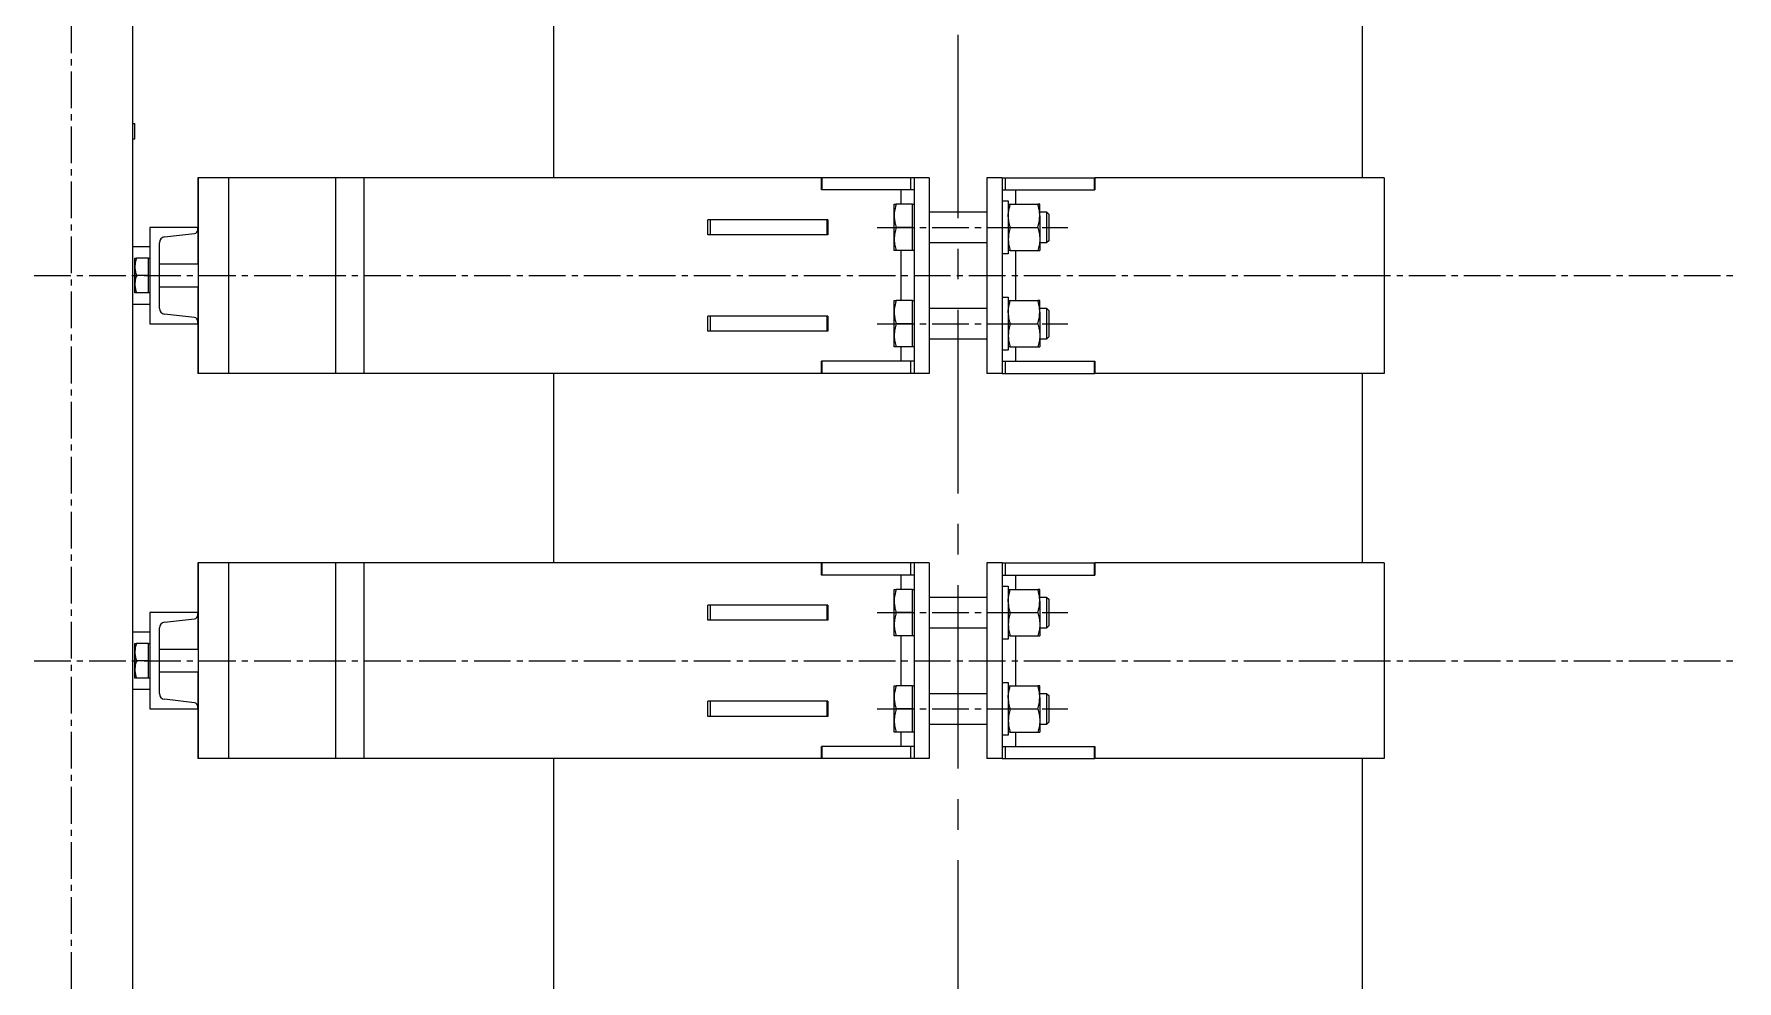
# Model space of a CAD drawing. Header units: millimetres. Extents: x 1587714 to 3094800, y -694377 to -413614.
# Drawn here: x 2046408 to 2047292, y -555861 to -555369 of the extents above; entities that cross this region are included whole.
import ezdxf

# ---------------------------------------------------------------- set-up
doc = ezdxf.new("R2010")
doc.units = ezdxf.units.MM
doc.linetypes.add('CENTER2', pattern=[28.575, 19.05, -3.175, 3.175, -3.175])
for name, color, linetype in [('0_EJES', 1, 'CENTER2'), ('M0_EQUIPOS', 7, 'Continuous'), ('M2_PLBULONES', 2, 'Continuous')]:
    doc.layers.add(name, color=color, linetype=linetype)

msp = doc.modelspace()

# ---------------------------------------------------------------- linework, layer by layer
at = {"layer": '0_EJES', "color": 8, "ltscale": 5}
msp.add_line((2046887.7201, -561179.822), (2046887.7201, -549179.822), dxfattribs=at)
at = {"layer": '0_EJES'}
for p, q in [((2046427.1142, -560322.6049), (2046427.1142, -553120.5363)), ((2046845.6581, -555469.6049), (2046944.7021, -555469.6049)), ((2046407.5748, -555494.6049), (2047292.408, -555494.6049)), ((2046845.6581, -555519.6049), (2046944.7021, -555519.6049)), ((2046845.6581, -555669.605), (2046944.7021, -555669.605)), ((2046407.5748, -555694.6049), (2047292.408, -555694.6049)), ((2046845.6581, -555719.6049), (2046944.7021, -555719.6049))]:
    msp.add_line(p, q, dxfattribs=at)
at = {"layer": 'M0_EQUIPOS', "color": 1, "linetype": 'Continuous', "lineweight": 15}
for p, q in [((2046677.7201, -555443.8049), (2046677.7201, -554931.4049)), ((2047097.7201, -554931.4049), (2047097.7201, -555443.8049)), ((2046677.7201, -556194.805), (2046677.7201, -555745.4049)), ((2047097.7201, -555745.4049), (2047097.7201, -556194.805))]:
    msp.add_line(p, q, dxfattribs=at)
at = {"layer": 'M0_EQUIPOS', "color": 180, "linetype": 'Continuous', "lineweight": 15}
for p, q in [((2046458.7201, -555361.405), (2046458.7201, -555895.6049)), ((2046458.7201, -555415.6049), (2046459.8953, -555415.6049)), ((2046459.8953, -555423.6049), (2046459.8953, -555415.6049)), ((2046458.7201, -555423.6049), (2046459.8953, -555423.6049)), ((2046467.7201, -555469.6049), (2046467.7201, -555519.6049)), ((2046492.7201, -555469.6049), (2046467.7201, -555469.6049)), ((2046492.7201, -555470.8204), (2046492.7201, -555469.6049)), ((2046492.7201, -555470.8204), (2046492.7201, -555488.605)), ((2046458.7201, -555479.6049), (2046467.7201, -555479.6049)), ((2046472.7201, -555511.643), (2046472.7201, -555477.5669)), ((2046475.3796, -555474.5862), (2046490.9472, -555472.8075)), ((2046492.7201, -555500.6049), (2046492.7201, -555518.3894)), ((2046467.7201, -555509.6049), (2046458.7201, -555509.6049)), ((2046490.9472, -555516.4023), (2046475.3796, -555514.6236)), ((2046467.7201, -555519.6049), (2046492.7201, -555519.6049)), ((2046492.7201, -555519.6049), (2046492.7201, -555518.3894)), ((2046492.7201, -555669.605), (2046467.7201, -555669.605)), ((2046467.7201, -555669.605), (2046467.7201, -555719.6049)), ((2046475.3796, -555674.5862), (2046490.9472, -555672.8075)), ((2046492.7201, -555670.8204), (2046492.7201, -555669.605)), ((2046492.7201, -555670.8204), (2046492.7201, -555688.6049)), ((2046458.7201, -555679.605), (2046467.7201, -555679.605)), ((2046472.7201, -555711.643), (2046472.7201, -555677.5668)), ((2046459.9601, -555690.1049), (2046459.9601, -555685.6049)), ((2046459.9601, -555699.105), (2046459.9601, -555690.1049)), ((2046467.1201, -555685.6049), (2046460.764, -555685.6049)), ((2046467.1201, -555685.6049), (2046467.7201, -555685.6049)), ((2046467.1201, -555690.1049), (2046467.1201, -555685.6049)), ((2046467.1201, -555694.6049), (2046467.1201, -555690.1049)), ((2046472.7201, -555688.6049), (2046492.787, -555688.6049)), ((2046459.9601, -555703.6049), (2046459.9601, -555699.105)), ((2046467.1201, -555694.6049), (2046460.764, -555694.6049)), ((2046467.1201, -555699.105), (2046467.1201, -555694.6049)), ((2046467.1201, -555703.6049), (2046467.1201, -555699.105)), ((2046492.787, -555700.6049), (2046472.7201, -555700.6049)), ((2046492.7201, -555700.6049), (2046492.7201, -555718.3895)), ((2046467.7201, -555709.6049), (2046458.7201, -555709.6049)), ((2046467.1201, -555703.6049), (2046460.764, -555703.6049)), ((2046467.7201, -555703.6049), (2046467.1201, -555703.6049)), ((2046490.9472, -555716.4024), (2046475.3796, -555714.6236)), ((2046492.7201, -555719.6049), (2046492.7201, -555718.3895)), ((2046467.7201, -555719.6049), (2046492.7201, -555719.6049))]:
    msp.add_line(p, q, dxfattribs=at)
at = {"layer": 'M0_EQUIPOS', "linetype": 'Continuous', "lineweight": 15}
for p, q in [((2046492.787, -555443.8049), (2046492.7201, -555443.8049)), ((2046492.7201, -555443.8049), (2046492.7201, -555469.6049)), ((2046492.787, -555443.8049), (2046492.787, -555545.405)), ((2046508.687, -555443.8049), (2046492.787, -555443.8049)), ((2046508.687, -555443.8049), (2046508.687, -555545.405)), ((2046564.2635, -555443.8049), (2046508.687, -555443.8049)), ((2046564.2635, -555443.8049), (2046564.2635, -555545.405)), ((2046578.8995, -555443.8049), (2046564.2635, -555443.8049)), ((2046578.8995, -555443.8049), (2046578.8995, -555545.405)), ((2046775.9414, -555443.8049), (2046578.8995, -555443.8049)), ((2046816.7072, -555443.8049), (2046775.9546, -555443.8049)), ((2046816.7072, -555450.155), (2046816.7072, -555443.8049)), ((2046816.9228, -555443.8049), (2046816.7072, -555443.8049)), ((2046816.9228, -555443.8049), (2046816.9228, -555450.155)), ((2046863.0358, -555443.8049), (2046816.9228, -555443.8049)), ((2046863.0358, -555443.8049), (2046863.0358, -555450.155)), ((2046864.8201, -555443.8049), (2046863.0358, -555443.8049)), ((2046864.8201, -555443.8049), (2046864.8201, -555545.405)), ((2046872.7201, -555443.8049), (2046864.8201, -555443.8049)), ((2046872.7201, -555443.8049), (2046872.7201, -555545.405)), ((2046910.6201, -555443.8049), (2046902.7201, -555443.8049)), ((2046902.7201, -555443.8049), (2046902.7201, -555545.405)), ((2046910.6201, -555443.8049), (2046910.6201, -555545.405)), ((2046910.6202, -555443.8049), (2046912.4045, -555443.8049)), ((2046912.4045, -555450.155), (2046912.4045, -555443.8049)), ((2046912.4045, -555443.8049), (2046958.5174, -555443.8049)), ((2046958.5174, -555450.155), (2046958.5174, -555443.8049)), ((2046958.5174, -555443.8049), (2046958.7331, -555443.8049)), ((2046958.7331, -555443.8049), (2046958.7331, -555450.155)), ((2047109.1201, -555443.8049), (2046958.7331, -555443.8049)), ((2047109.1201, -555443.8049), (2047109.1201, -555545.405)), ((2046816.9228, -555450.155), (2046816.7072, -555450.155)), ((2046863.0358, -555450.155), (2046816.9228, -555450.155)), ((2046857.8977, -555450.155), (2046857.8977, -555457.605)), ((2046864.8201, -555450.155), (2046863.0358, -555450.155)), ((2046910.6202, -555450.155), (2046912.4045, -555450.155)), ((2046912.4045, -555450.155), (2046958.5174, -555450.155)), ((2046917.5425, -555450.155), (2046917.5425, -555457.605)), ((2046958.5174, -555450.155), (2046958.7331, -555450.155)), ((2046757.5951, -555473.5549), (2046757.5951, -555465.6549)), ((2046758.9637, -555465.6549), (2046757.5951, -555465.6549)), ((2046758.9637, -555465.6549), (2046758.9637, -555473.5549)), ((2046819.4387, -555465.6549), (2046758.9637, -555465.6549)), ((2046819.4387, -555465.6549), (2046819.4387, -555473.5549)), ((2046820.0701, -555465.6549), (2046819.4387, -555465.6549)), ((2046820.0701, -555465.6549), (2046820.0701, -555473.5549)), ((2046758.9637, -555473.5549), (2046757.5951, -555473.5549)), ((2046819.4387, -555473.5549), (2046758.9637, -555473.5549)), ((2046820.0701, -555473.5549), (2046819.4387, -555473.5549)), ((2046857.8977, -555481.6049), (2046857.8977, -555507.6049)), ((2046917.5425, -555481.6049), (2046917.5425, -555507.6049)), ((2046757.5951, -555523.5549), (2046757.5951, -555515.6549)), ((2046758.9637, -555515.6549), (2046757.5951, -555515.6549)), ((2046758.9637, -555515.6549), (2046758.9637, -555523.5549)), ((2046819.4387, -555515.6549), (2046758.9637, -555515.6549)), ((2046819.4387, -555515.6549), (2046819.4387, -555523.5549)), ((2046820.0701, -555515.6549), (2046819.4387, -555515.6549)), ((2046820.0701, -555515.6549), (2046820.0701, -555523.5549)), ((2046492.7201, -555519.6049), (2046492.7201, -555545.405)), ((2046758.9637, -555523.5549), (2046757.5951, -555523.5549)), ((2046819.4387, -555523.5549), (2046758.9637, -555523.5549)), ((2046820.0701, -555523.5549), (2046819.4387, -555523.5549)), ((2046857.8977, -555531.605), (2046857.8977, -555539.0549)), ((2046917.5425, -555531.605), (2046917.5425, -555539.0549)), ((2046816.7072, -555545.405), (2046816.7072, -555539.0549)), ((2046816.9228, -555539.0549), (2046816.7072, -555539.0549)), ((2046816.9228, -555539.0549), (2046816.9228, -555545.405)), ((2046863.0358, -555539.0549), (2046816.9228, -555539.0549)), ((2046864.8201, -555539.0549), (2046863.0358, -555539.0549)), ((2046863.0358, -555539.0549), (2046863.0358, -555545.405)), ((2046910.6202, -555539.0549), (2046912.4045, -555539.0549)), ((2046912.4045, -555545.405), (2046912.4045, -555539.0549)), ((2046912.4045, -555539.0549), (2046958.5174, -555539.0549)), ((2046958.5174, -555545.405), (2046958.5174, -555539.0549)), ((2046958.5174, -555539.0549), (2046958.7331, -555539.0549)), ((2046958.7331, -555539.0549), (2046958.7331, -555545.405)), ((2046492.787, -555545.405), (2046492.7201, -555545.405)), ((2046508.687, -555545.405), (2046492.787, -555545.405)), ((2046564.2635, -555545.405), (2046508.687, -555545.405)), ((2046578.8995, -555545.405), (2046564.2635, -555545.405)), ((2046775.9414, -555545.405), (2046578.8995, -555545.405)), ((2046677.7201, -555643.805), (2046677.7201, -555545.405)), ((2046816.7072, -555545.405), (2046775.9546, -555545.405)), ((2046816.9228, -555545.405), (2046816.7072, -555545.405)), ((2046863.0358, -555545.405), (2046816.9228, -555545.405)), ((2046864.8201, -555545.405), (2046863.0358, -555545.405)), ((2046872.7201, -555545.405), (2046864.8201, -555545.405)), ((2046910.6201, -555545.405), (2046902.7201, -555545.405)), ((2046910.6202, -555545.405), (2046912.4045, -555545.405)), ((2046912.4045, -555545.405), (2046958.5174, -555545.405)), ((2046958.5174, -555545.405), (2046958.7331, -555545.405)), ((2047109.1201, -555545.405), (2046958.7331, -555545.405)), ((2047097.7201, -555545.405), (2047097.7201, -555643.805)), ((2046492.7201, -555643.805), (2046492.7201, -555669.605)), ((2046492.787, -555643.805), (2046492.7201, -555643.805)), ((2046492.787, -555643.805), (2046492.787, -555745.4049)), ((2046508.687, -555643.805), (2046492.787, -555643.805)), ((2046508.687, -555643.805), (2046508.687, -555745.4049)), ((2046564.2635, -555643.805), (2046508.687, -555643.805)), ((2046564.2635, -555643.805), (2046564.2635, -555745.4049)), ((2046578.8995, -555643.805), (2046564.2635, -555643.805)), ((2046578.8995, -555643.805), (2046578.8995, -555745.4049)), ((2046775.9414, -555643.805), (2046578.8995, -555643.805)), ((2046816.7072, -555643.805), (2046775.9546, -555643.805)), ((2046816.7072, -555650.1549), (2046816.7072, -555643.805)), ((2046816.9228, -555643.805), (2046816.7072, -555643.805)), ((2046816.9228, -555643.805), (2046816.9228, -555650.1549)), ((2046863.0358, -555643.805), (2046816.9228, -555643.805)), ((2046863.0358, -555643.805), (2046863.0358, -555650.1549)), ((2046864.8201, -555643.805), (2046863.0358, -555643.805)), ((2046864.8201, -555643.805), (2046864.8201, -555745.4049)), ((2046872.7201, -555643.805), (2046864.8201, -555643.805)), ((2046872.7201, -555643.805), (2046872.7201, -555745.4049)), ((2046902.7201, -555643.805), (2046902.7201, -555745.4049)), ((2046910.6201, -555643.805), (2046902.7201, -555643.805)), ((2046910.6201, -555643.805), (2046910.6201, -555745.4049)), ((2046910.6202, -555643.805), (2046912.4045, -555643.805)), ((2046912.4045, -555650.1549), (2046912.4045, -555643.805)), ((2046912.4045, -555643.805), (2046958.5174, -555643.805)), ((2046958.5174, -555650.1549), (2046958.5174, -555643.805)), ((2046958.5174, -555643.805), (2046958.7331, -555643.805)), ((2046958.7331, -555643.805), (2046958.7331, -555650.1549)), ((2047109.1201, -555643.805), (2046958.7331, -555643.805)), ((2047109.1201, -555643.805), (2047109.1201, -555745.4049)), ((2046816.9228, -555650.1549), (2046816.7072, -555650.1549)), ((2046863.0358, -555650.1549), (2046816.9228, -555650.1549)), ((2046857.8977, -555650.1549), (2046857.8977, -555657.6049)), ((2046864.8201, -555650.1549), (2046863.0358, -555650.1549)), ((2046910.6202, -555650.1549), (2046912.4045, -555650.1549)), ((2046912.4045, -555650.1549), (2046958.5174, -555650.1549)), ((2046917.5425, -555650.1549), (2046917.5425, -555657.6049)), ((2046958.5174, -555650.1549), (2046958.7331, -555650.1549)), ((2046757.5951, -555673.555), (2046757.5951, -555665.655)), ((2046758.9637, -555665.655), (2046757.5951, -555665.655)), ((2046758.9637, -555665.655), (2046758.9637, -555673.555)), ((2046819.4387, -555665.655), (2046758.9637, -555665.655)), ((2046819.4387, -555665.655), (2046819.4387, -555673.555)), ((2046820.0701, -555665.655), (2046819.4387, -555665.655)), ((2046820.0701, -555665.655), (2046820.0701, -555673.555)), ((2046758.9637, -555673.555), (2046757.5951, -555673.555)), ((2046819.4387, -555673.555), (2046758.9637, -555673.555)), ((2046820.0701, -555673.555), (2046819.4387, -555673.555)), ((2046857.8977, -555681.6049), (2046857.8977, -555707.605)), ((2046917.5425, -555681.6049), (2046917.5425, -555707.605)), ((2046757.5951, -555723.5549), (2046757.5951, -555715.6549)), ((2046758.9637, -555715.6549), (2046757.5951, -555715.6549)), ((2046758.9637, -555715.6549), (2046758.9637, -555723.5549)), ((2046819.4387, -555715.6549), (2046758.9637, -555715.6549)), ((2046819.4387, -555715.6549), (2046819.4387, -555723.5549)), ((2046820.0701, -555715.6549), (2046819.4387, -555715.6549)), ((2046820.0701, -555715.6549), (2046820.0701, -555723.5549)), ((2046492.7201, -555719.6049), (2046492.7201, -555745.4049)), ((2046758.9637, -555723.5549), (2046757.5951, -555723.5549)), ((2046819.4387, -555723.5549), (2046758.9637, -555723.5549)), ((2046820.0701, -555723.5549), (2046819.4387, -555723.5549)), ((2046857.8977, -555731.6049), (2046857.8977, -555739.0549)), ((2046917.5425, -555731.6049), (2046917.5425, -555739.0549)), ((2046492.787, -555745.4049), (2046492.7201, -555745.4049)), ((2046508.687, -555745.4049), (2046492.787, -555745.4049)), ((2046564.2635, -555745.4049), (2046508.687, -555745.4049)), ((2046578.8995, -555745.4049), (2046564.2635, -555745.4049)), ((2046775.9414, -555745.4049), (2046578.8995, -555745.4049)), ((2046816.7072, -555745.4049), (2046775.9546, -555745.4049)), ((2046816.7072, -555745.4049), (2046816.7072, -555739.0549)), ((2046816.9228, -555739.0549), (2046816.7072, -555739.0549)), ((2046816.9228, -555745.4049), (2046816.7072, -555745.4049)), ((2046816.9228, -555739.0549), (2046816.9228, -555745.4049)), ((2046863.0358, -555739.0549), (2046816.9228, -555739.0549)), ((2046863.0358, -555745.4049), (2046816.9228, -555745.4049)), ((2046864.8201, -555739.0549), (2046863.0358, -555739.0549)), ((2046863.0358, -555739.0549), (2046863.0358, -555745.4049)), ((2046864.8201, -555745.4049), (2046863.0358, -555745.4049)), ((2046872.7201, -555745.4049), (2046864.8201, -555745.4049)), ((2046910.6201, -555745.4049), (2046902.7201, -555745.4049)), ((2046910.6202, -555739.0549), (2046912.4045, -555739.0549)), ((2046910.6202, -555745.4049), (2046912.4045, -555745.4049)), ((2046912.4045, -555745.4049), (2046912.4045, -555739.0549)), ((2046912.4045, -555739.0549), (2046958.5174, -555739.0549)), ((2046912.4045, -555745.4049), (2046958.5174, -555745.4049)), ((2046958.5174, -555745.4049), (2046958.5174, -555739.0549)), ((2046958.5174, -555739.0549), (2046958.7331, -555739.0549)), ((2046958.5174, -555745.4049), (2046958.7331, -555745.4049)), ((2046958.7331, -555739.0549), (2046958.7331, -555745.4049)), ((2047109.1201, -555745.4049), (2046958.7331, -555745.4049))]:
    msp.add_line(p, q, dxfattribs=at)
at = {"layer": 'M0_EQUIPOS', "color": 180, "linetype": 'Continuous', "lineweight": 15}
for centre, radius, start, end in [((2046490.7201, -555470.8204), 2, 276.5183175, 0), ((2046475.7201, -555477.5669), 3, 96.5183175, 180), ((2046475.7201, -555511.643), 3, 180, 263.4816825), ((2046490.7201, -555518.3894), 2, 0, 83.4816825), ((2046475.7201, -555677.5669), 3, 96.5183175, 180), ((2046490.7201, -555670.8204), 2, 276.5183175, 0), ((2046475.7201, -555711.643), 3, 180, 263.4816825), ((2046490.7201, -555718.3894), 2, 0, 83.4816825)]:
    msp.add_arc(centre, radius, start, end, dxfattribs=at)
for points, knots in [([(2046460.764, -555685.6049), (2046460.5393, -555686.3357), (2046460.0858, -555687.8108), (2046460.0023, -555689.3356), (2046459.9601, -555690.1049)], [0, 0, 0, 0, 0.49547141, 1, 1, 1, 1]), ([(2046459.9601, -555685.6049), (2046460.065, -555685.6049), (2046460.1956, -555685.6049), (2046460.6707, -555685.6049), (2046460.764, -555685.6049)], [0, 0, 0, 0, 0.80364681, 1, 1, 1, 1]), ([(2046459.9601, -555690.1049), (2046459.9611, -555690.2116), (2046459.9684, -555691.0194), (2046460.1439, -555692.5423), (2046460.556, -555693.9132), (2046460.764, -555694.6049)], [0, 0, 0, 0, 0.07010328, 0.53077593, 1, 1, 1, 1]), ([(2046460.764, -555694.6049), (2046460.5393, -555695.3358), (2046460.0858, -555696.8108), (2046460.0023, -555698.3356), (2046459.9601, -555699.105)], [0, 0, 0, 0, 0.49544932, 1, 1, 1, 1]), ([(2046459.9601, -555699.105), (2046459.9611, -555699.2116), (2046459.9684, -555700.0194), (2046460.1439, -555701.5423), (2046460.556, -555702.9132), (2046460.764, -555703.6049)], [0, 0, 0, 0, 0.07007978, 0.53078892, 1, 1, 1, 1]), ([(2046460.764, -555703.6049), (2046460.6707, -555703.6049), (2046460.1956, -555703.6049), (2046460.065, -555703.6049), (2046459.9601, -555703.6049)], [0, 0, 0, 0, 0.19635319, 1, 1, 1, 1])]:
    msp.add_open_spline(points, degree=3, knots=knots, dxfattribs=at)
at = {"layer": 'M2_PLBULONES', "linetype": 'Continuous', "lineweight": 15}
for p, q in [((2046854.5001, -555463.6049), (2046854.5001, -555457.605)), ((2046864.0201, -555457.605), (2046855.5719, -555457.605)), ((2046864.0201, -555457.605), (2046864.8201, -555457.605)), ((2046864.0201, -555463.6049), (2046864.0201, -555457.605)), ((2046872.7201, -555461.6049), (2046902.7201, -555461.6049)), ((2046910.6201, -555455.9016), (2046913.7825, -555455.9016)), ((2046913.7825, -555455.9016), (2046913.7825, -555483.3083)), ((2046914.8543, -555457.605), (2046929.1107, -555457.605)), ((2046930.1825, -555463.6049), (2046930.1825, -555457.605)), ((2046930.1825, -555461.6049), (2046933.7186, -555461.6049)), ((2046933.7186, -555461.6049), (2046934.8201, -555462.7064)), ((2046933.7186, -555461.6049), (2046933.7186, -555477.6049)), ((2046934.8201, -555462.7064), (2046934.8201, -555476.5034)), ((2046854.5001, -555475.605), (2046854.5001, -555463.6049)), ((2046864.0201, -555469.6049), (2046855.5719, -555469.6049)), ((2046864.0201, -555469.6049), (2046864.0201, -555463.6049)), ((2046864.0201, -555475.605), (2046864.0201, -555469.6049)), ((2046914.8543, -555469.6049), (2046929.1107, -555469.6049)), ((2046930.1825, -555463.6049), (2046930.1825, -555475.605)), ((2046854.5001, -555481.6049), (2046854.5001, -555475.605)), ((2046864.0201, -555481.6049), (2046864.0201, -555475.605)), ((2046902.7201, -555477.6049), (2046872.7201, -555477.6049)), ((2046930.1825, -555475.605), (2046930.1825, -555481.6049)), ((2046933.7186, -555477.6049), (2046930.1825, -555477.6049)), ((2046934.8201, -555476.5034), (2046933.7186, -555477.6049)), ((2046459.9601, -555490.105), (2046459.9601, -555485.6049)), ((2046467.1201, -555485.6049), (2046460.764, -555485.6049)), ((2046467.1201, -555485.6049), (2046467.7201, -555485.6049)), ((2046467.1201, -555490.105), (2046467.1201, -555485.6049)), ((2046472.7201, -555488.605), (2046492.787, -555488.605)), ((2046864.0201, -555481.6049), (2046855.5719, -555481.6049)), ((2046864.8201, -555481.6049), (2046864.0201, -555481.6049)), ((2046913.7825, -555483.3083), (2046910.6201, -555483.3083)), ((2046914.8543, -555481.6049), (2046929.1107, -555481.6049)), ((2046459.9601, -555499.1049), (2046459.9601, -555490.105)), ((2046467.1201, -555494.6049), (2046460.764, -555494.6049)), ((2046467.1201, -555494.6049), (2046467.1201, -555490.105)), ((2046467.1201, -555499.1049), (2046467.1201, -555494.6049)), ((2046459.9601, -555503.605), (2046459.9601, -555499.1049)), ((2046467.1201, -555503.605), (2046460.764, -555503.605)), ((2046467.1201, -555503.605), (2046467.1201, -555499.1049)), ((2046467.7201, -555503.605), (2046467.1201, -555503.605)), ((2046492.787, -555500.6049), (2046472.7201, -555500.6049)), ((2046910.6201, -555505.9016), (2046913.7825, -555505.9016)), ((2046913.7825, -555505.9016), (2046913.7825, -555533.3082)), ((2046854.5001, -555513.6049), (2046854.5001, -555507.6049)), ((2046854.5001, -555525.6049), (2046854.5001, -555513.6049)), ((2046864.0201, -555507.6049), (2046855.5719, -555507.6049)), ((2046864.0201, -555507.6049), (2046864.8201, -555507.6049)), ((2046864.0201, -555513.6049), (2046864.0201, -555507.6049)), ((2046864.0201, -555519.6049), (2046864.0201, -555513.6049)), ((2046872.7201, -555511.605), (2046902.7201, -555511.605)), ((2046914.8543, -555507.6049), (2046929.1107, -555507.6049)), ((2046930.1825, -555513.6049), (2046930.1825, -555507.6049)), ((2046930.1825, -555511.605), (2046933.7186, -555511.605)), ((2046930.1825, -555513.6049), (2046930.1825, -555525.6049)), ((2046933.7186, -555511.605), (2046934.8201, -555512.7065)), ((2046933.7186, -555511.605), (2046933.7186, -555527.6049)), ((2046934.8201, -555512.7065), (2046934.8201, -555526.5034)), ((2046864.0201, -555519.6049), (2046855.5719, -555519.6049)), ((2046864.0201, -555525.6049), (2046864.0201, -555519.6049)), ((2046914.8543, -555519.6049), (2046929.1107, -555519.6049)), ((2046854.5001, -555531.605), (2046854.5001, -555525.6049)), ((2046864.0201, -555531.605), (2046855.5719, -555531.605)), ((2046864.0201, -555531.605), (2046864.0201, -555525.6049)), ((2046864.8201, -555531.605), (2046864.0201, -555531.605)), ((2046902.7201, -555527.6049), (2046872.7201, -555527.6049)), ((2046913.7825, -555533.3082), (2046910.6201, -555533.3082)), ((2046914.8543, -555531.605), (2046929.1107, -555531.605)), ((2046930.1825, -555525.6049), (2046930.1825, -555531.605)), ((2046933.7186, -555527.6049), (2046930.1825, -555527.6049)), ((2046934.8201, -555526.5034), (2046933.7186, -555527.6049)), ((2046910.6201, -555655.9016), (2046913.7825, -555655.9016)), ((2046913.7825, -555655.9016), (2046913.7825, -555683.3082)), ((2046854.5001, -555663.6049), (2046854.5001, -555657.6049)), ((2046854.5001, -555675.6049), (2046854.5001, -555663.6049)), ((2046864.0201, -555657.6049), (2046855.5719, -555657.6049)), ((2046864.0201, -555657.6049), (2046864.8201, -555657.6049)), ((2046864.0201, -555663.6049), (2046864.0201, -555657.6049)), ((2046864.0201, -555669.605), (2046864.0201, -555663.6049)), ((2046872.7201, -555661.6049), (2046902.7201, -555661.6049)), ((2046914.8543, -555657.6049), (2046929.1107, -555657.6049)), ((2046930.1825, -555663.6049), (2046930.1825, -555657.6049)), ((2046930.1825, -555661.6049), (2046933.7186, -555661.6049)), ((2046930.1825, -555663.6049), (2046930.1825, -555675.6049)), ((2046933.7186, -555661.6049), (2046934.8201, -555662.7064)), ((2046933.7186, -555661.6049), (2046933.7186, -555677.605)), ((2046934.8201, -555662.7064), (2046934.8201, -555676.5034)), ((2046864.0201, -555669.605), (2046855.5719, -555669.605)), ((2046864.0201, -555675.6049), (2046864.0201, -555669.605)), ((2046914.8543, -555669.605), (2046929.1107, -555669.605)), ((2046854.5001, -555681.6049), (2046854.5001, -555675.6049)), ((2046864.0201, -555681.6049), (2046855.5719, -555681.6049)), ((2046864.0201, -555681.6049), (2046864.0201, -555675.6049)), ((2046864.8201, -555681.6049), (2046864.0201, -555681.6049)), ((2046902.7201, -555677.605), (2046872.7201, -555677.605)), ((2046913.7825, -555683.3082), (2046910.6201, -555683.3082)), ((2046914.8543, -555681.6049), (2046929.1107, -555681.6049)), ((2046930.1825, -555675.6049), (2046930.1825, -555681.6049)), ((2046933.7186, -555677.605), (2046930.1825, -555677.605)), ((2046934.8201, -555676.5034), (2046933.7186, -555677.605)), ((2046854.5001, -555713.6049), (2046854.5001, -555707.605)), ((2046864.0201, -555707.605), (2046855.5719, -555707.605)), ((2046864.0201, -555707.605), (2046864.8201, -555707.605)), ((2046864.0201, -555713.6049), (2046864.0201, -555707.605)), ((2046910.6201, -555705.9016), (2046913.7825, -555705.9016)), ((2046913.7825, -555705.9016), (2046913.7825, -555733.3083)), ((2046914.8543, -555707.605), (2046929.1107, -555707.605)), ((2046930.1825, -555713.6049), (2046930.1825, -555707.605)), ((2046854.5001, -555725.605), (2046854.5001, -555713.6049)), ((2046864.0201, -555719.6049), (2046864.0201, -555713.6049)), ((2046872.7201, -555711.6049), (2046902.7201, -555711.6049)), ((2046930.1825, -555711.6049), (2046933.7186, -555711.6049)), ((2046930.1825, -555713.6049), (2046930.1825, -555725.605)), ((2046933.7186, -555711.6049), (2046934.8201, -555712.7064)), ((2046933.7186, -555711.6049), (2046933.7186, -555727.6049)), ((2046934.8201, -555712.7064), (2046934.8201, -555726.5034)), ((2046854.5001, -555731.6049), (2046854.5001, -555725.605)), ((2046864.0201, -555719.6049), (2046855.5719, -555719.6049)), ((2046864.0201, -555725.605), (2046864.0201, -555719.6049)), ((2046864.0201, -555731.6049), (2046864.0201, -555725.605)), ((2046902.7201, -555727.6049), (2046872.7201, -555727.6049)), ((2046914.8543, -555719.6049), (2046929.1107, -555719.6049)), ((2046930.1825, -555725.605), (2046930.1825, -555731.6049)), ((2046933.7186, -555727.6049), (2046930.1825, -555727.6049)), ((2046934.8201, -555726.5034), (2046933.7186, -555727.6049)), ((2046864.0201, -555731.6049), (2046855.5719, -555731.6049)), ((2046864.8201, -555731.6049), (2046864.0201, -555731.6049)), ((2046913.7825, -555733.3083), (2046910.6201, -555733.3083)), ((2046914.8543, -555731.6049), (2046929.1107, -555731.6049))]:
    msp.add_line(p, q, dxfattribs=at)
for points, knots in [([(2046855.5719, -555457.605), (2046855.1338, -555459.124), (2046854.5632, -555461.1029), (2046854.512, -555463.1331), (2046854.5001, -555463.6049)], [0, 0, 0, 0, 0.7676304, 1, 1, 1, 1]), ([(2046854.5001, -555457.605), (2046854.5014, -555457.605), (2046854.5111, -555457.605), (2046854.7452, -555457.605), (2046855.2947, -555457.605), (2046855.5719, -555457.605)], [0, 0, 0, 0, 0.0700982, 0.53078836, 1, 1, 1, 1]), ([(2046913.7825, -555463.6049), (2046913.7984, -555463.0593), (2046913.8577, -555461.0284), (2046914.4333, -555459.0511), (2046914.8543, -555457.605)], [0, 0, 0, 0, 0.2686326, 1, 1, 1, 1]), ([(2046913.7825, -555457.605), (2046913.7838, -555457.605), (2046913.7934, -555457.605), (2046914.0276, -555457.605), (2046914.5771, -555457.605), (2046914.8543, -555457.605)], [0, 0, 0, 0, 0.07009818, 0.53078835, 1, 1, 1, 1]), ([(2046930.1825, -555463.6049), (2046930.1666, -555463.0593), (2046930.1074, -555461.0284), (2046929.5317, -555459.0511), (2046929.1107, -555457.605)], [0, 0, 0, 0, 0.2686326, 1, 1, 1, 1]), ([(2046930.1825, -555457.605), (2046930.1812, -555457.605), (2046930.1715, -555457.605), (2046929.9375, -555457.605), (2046929.388, -555457.605), (2046929.1107, -555457.605)], [0, 0, 0, 0, 0.07009825, 0.53078818, 1, 1, 1, 1]), ([(2046854.5001, -555463.6049), (2046854.5364, -555464.3996), (2046854.6095, -555466.0009), (2046855.0639, -555468.0001), (2046855.441, -555469.1913), (2046855.5719, -555469.6049)], [0, 0, 0, 0, 0.39136615, 0.78863266, 1, 1, 1, 1]), ([(2046855.5719, -555469.6049), (2046855.2724, -555470.5793), (2046854.6677, -555472.5461), (2046854.5563, -555474.5792), (2046854.5001, -555475.605)], [0, 0, 0, 0, 0.49545758, 1, 1, 1, 1]), ([(2046914.8543, -555469.6049), (2046914.6925, -555469.1012), (2046914.0643, -555467.1454), (2046913.9026, -555465.1135), (2046913.7825, -555463.6049)], [0, 0, 0, 0, 0.25755518, 1, 1, 1, 1]), ([(2046914.8543, -555469.6049), (2046914.5547, -555470.5793), (2046913.9501, -555472.5461), (2046913.8387, -555474.5792), (2046913.7825, -555475.605)], [0, 0, 0, 0, 0.495457672, 1, 1, 1, 1]), ([(2046929.1107, -555469.6049), (2046929.2725, -555469.1012), (2046929.9007, -555467.1454), (2046930.0624, -555465.1135), (2046930.1825, -555463.6049)], [0, 0, 0, 0, 0.25755426, 1, 1, 1, 1]), ([(2046929.1107, -555469.6049), (2046929.4103, -555470.5793), (2046930.0149, -555472.5461), (2046930.1263, -555474.5792), (2046930.1825, -555475.605)], [0, 0, 0, 0, 0.49545702, 1, 1, 1, 1]), ([(2046854.5001, -555475.605), (2046854.5014, -555475.7472), (2046854.5111, -555476.8241), (2046854.7452, -555478.8548), (2046855.2947, -555480.6826), (2046855.5719, -555481.6049)], [0, 0, 0, 0, 0.07009049, 0.53078622, 1, 1, 1, 1]), ([(2046913.7825, -555475.605), (2046913.7838, -555475.7472), (2046913.7934, -555476.8241), (2046914.0276, -555478.8548), (2046914.5771, -555480.6826), (2046914.8543, -555481.6049)], [0, 0, 0, 0, 0.07009046, 0.5307862, 1, 1, 1, 1]), ([(2046930.1825, -555475.605), (2046930.1812, -555475.7472), (2046930.1715, -555476.8241), (2046929.9375, -555478.8548), (2046929.388, -555480.6826), (2046929.1107, -555481.6049)], [0, 0, 0, 0, 0.07009054, 0.53078603, 1, 1, 1, 1]), ([(2046460.764, -555485.6049), (2046460.5393, -555486.3358), (2046460.0858, -555487.8108), (2046460.0023, -555489.3356), (2046459.9601, -555490.105)], [0, 0, 0, 0, 0.49545211, 1, 1, 1, 1]), ([(2046459.9601, -555485.6049), (2046460.065, -555485.6049), (2046460.1956, -555485.6049), (2046460.6707, -555485.6049), (2046460.764, -555485.6049)], [0, 0, 0, 0, 0.80364681, 1, 1, 1, 1]), ([(2046855.5719, -555481.6049), (2046855.2724, -555481.6049), (2046854.6677, -555481.6049), (2046854.5563, -555481.6049), (2046854.5001, -555481.6049)], [0, 0, 0, 0, 0.4954578, 1, 1, 1, 1]), ([(2046914.8543, -555481.6049), (2046914.5547, -555481.6049), (2046913.9501, -555481.6049), (2046913.8387, -555481.6049), (2046913.7825, -555481.6049)], [0, 0, 0, 0, 0.49545788, 1, 1, 1, 1]), ([(2046929.1107, -555481.6049), (2046929.4103, -555481.6049), (2046930.0149, -555481.6049), (2046930.1263, -555481.6049), (2046930.1825, -555481.6049)], [0, 0, 0, 0, 0.49545723, 1, 1, 1, 1]), ([(2046459.9601, -555490.105), (2046459.9611, -555490.2116), (2046459.9684, -555491.0193), (2046460.1439, -555492.5424), (2046460.556, -555493.9132), (2046460.764, -555494.6049)], [0, 0, 0, 0, 0.07008504, 0.53078601, 1, 1, 1, 1]), ([(2046460.764, -555494.6049), (2046460.5393, -555495.3357), (2046460.0858, -555496.8108), (2046460.0023, -555498.3356), (2046459.9601, -555499.1049)], [0, 0, 0, 0, 0.49544932, 1, 1, 1, 1]), ([(2046459.9601, -555499.1049), (2046459.9611, -555499.2116), (2046459.9684, -555500.0193), (2046460.1439, -555501.5423), (2046460.556, -555502.9132), (2046460.764, -555503.605)], [0, 0, 0, 0, 0.07007844, 0.53077879, 1, 1, 1, 1]), ([(2046460.764, -555503.605), (2046460.6707, -555503.605), (2046460.1956, -555503.605), (2046460.065, -555503.605), (2046459.9601, -555503.605)], [0, 0, 0, 0, 0.19635319, 1, 1, 1, 1]), ([(2046855.5719, -555507.6049), (2046855.1338, -555509.124), (2046854.5632, -555511.1029), (2046854.512, -555513.1332), (2046854.5001, -555513.6049)], [0, 0, 0, 0, 0.76763375, 1, 1, 1, 1]), ([(2046854.5001, -555507.6049), (2046854.5014, -555507.6049), (2046854.5111, -555507.6049), (2046854.7452, -555507.6049), (2046855.2947, -555507.6049), (2046855.5719, -555507.6049)], [0, 0, 0, 0, 0.0700982, 0.53078836, 1, 1, 1, 1]), ([(2046854.5001, -555513.6049), (2046854.5364, -555514.3996), (2046854.6095, -555516.001), (2046855.0638, -555518.0002), (2046855.441, -555519.1913), (2046855.5719, -555519.6049)], [0, 0, 0, 0, 0.3913717, 0.78864386, 1, 1, 1, 1]), ([(2046913.7825, -555513.6049), (2046913.7984, -555513.0594), (2046913.8577, -555511.0285), (2046914.4333, -555509.0511), (2046914.8543, -555507.6049)], [0, 0, 0, 0, 0.268628723, 1, 1, 1, 1]), ([(2046913.7825, -555507.6049), (2046913.7838, -555507.6049), (2046913.7934, -555507.6049), (2046914.0276, -555507.6049), (2046914.5771, -555507.6049), (2046914.8543, -555507.6049)], [0, 0, 0, 0, 0.07009818, 0.53078835, 1, 1, 1, 1]), ([(2046914.8543, -555519.6049), (2046914.6925, -555519.1012), (2046914.0643, -555517.1455), (2046913.9026, -555515.1136), (2046913.7825, -555513.6049)], [0, 0, 0, 0, 0.25754461, 1, 1, 1, 1]), ([(2046930.1825, -555513.6049), (2046930.1666, -555513.0594), (2046930.1074, -555511.0285), (2046929.5317, -555509.0511), (2046929.1107, -555507.6049)], [0, 0, 0, 0, 0.268628723, 1, 1, 1, 1]), ([(2046930.1825, -555507.6049), (2046930.1812, -555507.6049), (2046930.1715, -555507.6049), (2046929.9375, -555507.6049), (2046929.388, -555507.6049), (2046929.1107, -555507.6049)], [0, 0, 0, 0, 0.07009825, 0.53078818, 1, 1, 1, 1]), ([(2046929.1107, -555519.6049), (2046929.2725, -555519.1012), (2046929.9007, -555517.1455), (2046930.0624, -555515.1136), (2046930.1825, -555513.6049)], [0, 0, 0, 0, 0.25754369, 1, 1, 1, 1]), ([(2046855.5719, -555519.6049), (2046855.2724, -555520.5793), (2046854.6677, -555522.546), (2046854.5563, -555524.5791), (2046854.5001, -555525.6049)], [0, 0, 0, 0, 0.49545758, 1, 1, 1, 1]), ([(2046914.8543, -555519.6049), (2046914.5547, -555520.5793), (2046913.9501, -555522.546), (2046913.8387, -555524.5791), (2046913.7825, -555525.6049)], [0, 0, 0, 0, 0.495457672, 1, 1, 1, 1]), ([(2046929.1107, -555519.6049), (2046929.4103, -555520.5793), (2046930.0149, -555522.546), (2046930.1263, -555524.5791), (2046930.1825, -555525.6049)], [0, 0, 0, 0, 0.49545702, 1, 1, 1, 1]), ([(2046854.5001, -555525.6049), (2046854.5014, -555525.7472), (2046854.5111, -555526.8242), (2046854.7452, -555528.8549), (2046855.2947, -555530.6827), (2046855.5719, -555531.605)], [0, 0, 0, 0, 0.07010414, 0.53079311, 1, 1, 1, 1]), ([(2046855.5719, -555531.605), (2046855.2724, -555531.605), (2046854.6677, -555531.605), (2046854.5563, -555531.605), (2046854.5001, -555531.605)], [0, 0, 0, 0, 0.4954578, 1, 1, 1, 1]), ([(2046913.7825, -555525.6049), (2046913.7838, -555525.7472), (2046913.7934, -555526.8242), (2046914.0276, -555528.8549), (2046914.5771, -555530.6827), (2046914.8543, -555531.605)], [0, 0, 0, 0, 0.070104119, 0.530793095, 1, 1, 1, 1]), ([(2046914.8543, -555531.605), (2046914.5547, -555531.605), (2046913.9501, -555531.605), (2046913.8387, -555531.605), (2046913.7825, -555531.605)], [0, 0, 0, 0, 0.49545788, 1, 1, 1, 1]), ([(2046930.1825, -555525.6049), (2046930.1812, -555525.7472), (2046930.1715, -555526.8242), (2046929.9375, -555528.8549), (2046929.388, -555530.6827), (2046929.1107, -555531.605)], [0, 0, 0, 0, 0.0701042, 0.53079292, 1, 1, 1, 1]), ([(2046929.1107, -555531.605), (2046929.4103, -555531.605), (2046930.0149, -555531.605), (2046930.1263, -555531.605), (2046930.1825, -555531.605)], [0, 0, 0, 0, 0.49545723, 1, 1, 1, 1]), ([(2046855.5719, -555657.6049), (2046855.1338, -555659.124), (2046854.5632, -555661.1029), (2046854.512, -555663.1332), (2046854.5001, -555663.6049)], [0, 0, 0, 0, 0.76763375, 1, 1, 1, 1]), ([(2046854.5001, -555657.6049), (2046854.5014, -555657.6049), (2046854.5111, -555657.6049), (2046854.7452, -555657.6049), (2046855.2947, -555657.6049), (2046855.5719, -555657.6049)], [0, 0, 0, 0, 0.0700982, 0.53078836, 1, 1, 1, 1]), ([(2046854.5001, -555663.6049), (2046854.5364, -555664.3996), (2046854.6095, -555666.001), (2046855.0639, -555668.0002), (2046855.441, -555669.1913), (2046855.5719, -555669.605)], [0, 0, 0, 0, 0.39136615, 0.78863266, 1, 1, 1, 1]), ([(2046913.7825, -555663.6049), (2046913.7984, -555663.0594), (2046913.8577, -555661.0285), (2046914.4333, -555659.0511), (2046914.8543, -555657.6049)], [0, 0, 0, 0, 0.268628723, 1, 1, 1, 1]), ([(2046913.7825, -555657.6049), (2046913.7838, -555657.6049), (2046913.7934, -555657.6049), (2046914.0276, -555657.6049), (2046914.5771, -555657.6049), (2046914.8543, -555657.6049)], [0, 0, 0, 0, 0.07009818, 0.53078835, 1, 1, 1, 1]), ([(2046914.8543, -555669.605), (2046914.6925, -555669.1012), (2046914.0643, -555667.1454), (2046913.9026, -555665.1135), (2046913.7825, -555663.6049)], [0, 0, 0, 0, 0.25755518, 1, 1, 1, 1]), ([(2046930.1825, -555663.6049), (2046930.1666, -555663.0594), (2046930.1074, -555661.0285), (2046929.5317, -555659.0511), (2046929.1107, -555657.6049)], [0, 0, 0, 0, 0.268628723, 1, 1, 1, 1]), ([(2046930.1825, -555657.6049), (2046930.1812, -555657.6049), (2046930.1715, -555657.6049), (2046929.9375, -555657.6049), (2046929.388, -555657.6049), (2046929.1107, -555657.6049)], [0, 0, 0, 0, 0.07009825, 0.53078818, 1, 1, 1, 1]), ([(2046929.1107, -555669.605), (2046929.2725, -555669.1012), (2046929.9007, -555667.1454), (2046930.0624, -555665.1135), (2046930.1825, -555663.6049)], [0, 0, 0, 0, 0.25755426, 1, 1, 1, 1]), ([(2046855.5719, -555669.605), (2046855.2724, -555670.5794), (2046854.6677, -555672.5461), (2046854.5563, -555674.5791), (2046854.5001, -555675.6049)], [0, 0, 0, 0, 0.495464837, 1, 1, 1, 1]), ([(2046914.8543, -555669.605), (2046914.5547, -555670.5794), (2046913.9501, -555672.5461), (2046913.8387, -555674.5791), (2046913.7825, -555675.6049)], [0, 0, 0, 0, 0.49546492, 1, 1, 1, 1]), ([(2046929.1107, -555669.605), (2046929.4103, -555670.5794), (2046930.0149, -555672.5461), (2046930.1263, -555674.5791), (2046930.1825, -555675.6049)], [0, 0, 0, 0, 0.495464273, 1, 1, 1, 1]), ([(2046854.5001, -555675.6049), (2046854.5014, -555675.7471), (2046854.5111, -555676.8242), (2046854.7452, -555678.8548), (2046855.2947, -555680.6827), (2046855.5719, -555681.6049)], [0, 0, 0, 0, 0.07010414, 0.53079311, 1, 1, 1, 1]), ([(2046855.5719, -555681.6049), (2046855.2724, -555681.6049), (2046854.6677, -555681.6049), (2046854.5563, -555681.6049), (2046854.5001, -555681.6049)], [0, 0, 0, 0, 0.4954578, 1, 1, 1, 1]), ([(2046913.7825, -555675.6049), (2046913.7838, -555675.7471), (2046913.7934, -555676.8242), (2046914.0276, -555678.8548), (2046914.5771, -555680.6827), (2046914.8543, -555681.6049)], [0, 0, 0, 0, 0.070104119, 0.530793095, 1, 1, 1, 1]), ([(2046914.8543, -555681.6049), (2046914.5547, -555681.6049), (2046913.9501, -555681.6049), (2046913.8387, -555681.6049), (2046913.7825, -555681.6049)], [0, 0, 0, 0, 0.49545788, 1, 1, 1, 1]), ([(2046930.1825, -555675.6049), (2046930.1812, -555675.7471), (2046930.1715, -555676.8242), (2046929.9375, -555678.8548), (2046929.388, -555680.6827), (2046929.1107, -555681.6049)], [0, 0, 0, 0, 0.0701042, 0.53079292, 1, 1, 1, 1]), ([(2046929.1107, -555681.6049), (2046929.4103, -555681.6049), (2046930.0149, -555681.6049), (2046930.1263, -555681.6049), (2046930.1825, -555681.6049)], [0, 0, 0, 0, 0.49545723, 1, 1, 1, 1]), ([(2046855.5719, -555707.605), (2046855.1338, -555709.124), (2046854.5632, -555711.1029), (2046854.512, -555713.1331), (2046854.5001, -555713.6049)], [0, 0, 0, 0, 0.7676304, 1, 1, 1, 1]), ([(2046854.5001, -555707.605), (2046854.5014, -555707.605), (2046854.5111, -555707.605), (2046854.7452, -555707.605), (2046855.2947, -555707.605), (2046855.5719, -555707.605)], [0, 0, 0, 0, 0.0700982, 0.53078836, 1, 1, 1, 1]), ([(2046913.7825, -555713.6049), (2046913.7984, -555713.0593), (2046913.8577, -555711.0284), (2046914.4333, -555709.0511), (2046914.8543, -555707.605)], [0, 0, 0, 0, 0.2686326, 1, 1, 1, 1]), ([(2046913.7825, -555707.605), (2046913.7838, -555707.605), (2046913.7934, -555707.605), (2046914.0276, -555707.605), (2046914.5771, -555707.605), (2046914.8543, -555707.605)], [0, 0, 0, 0, 0.07009818, 0.53078835, 1, 1, 1, 1]), ([(2046930.1825, -555713.6049), (2046930.1666, -555713.0593), (2046930.1074, -555711.0284), (2046929.5317, -555709.0511), (2046929.1107, -555707.605)], [0, 0, 0, 0, 0.2686326, 1, 1, 1, 1]), ([(2046930.1825, -555707.605), (2046930.1812, -555707.605), (2046930.1715, -555707.605), (2046929.9375, -555707.605), (2046929.388, -555707.605), (2046929.1107, -555707.605)], [0, 0, 0, 0, 0.07009825, 0.53078818, 1, 1, 1, 1]), ([(2046854.5001, -555713.6049), (2046854.5364, -555714.3996), (2046854.6095, -555716.0009), (2046855.0639, -555718.0001), (2046855.441, -555719.1913), (2046855.5719, -555719.6049)], [0, 0, 0, 0, 0.39136615, 0.78863266, 1, 1, 1, 1]), ([(2046914.8543, -555719.6049), (2046914.6925, -555719.1012), (2046914.0643, -555717.1454), (2046913.9026, -555715.1135), (2046913.7825, -555713.6049)], [0, 0, 0, 0, 0.25755518, 1, 1, 1, 1]), ([(2046929.1107, -555719.6049), (2046929.2725, -555719.1012), (2046929.9007, -555717.1454), (2046930.0624, -555715.1135), (2046930.1825, -555713.6049)], [0, 0, 0, 0, 0.25755426, 1, 1, 1, 1]), ([(2046855.5719, -555719.6049), (2046855.2724, -555720.5793), (2046854.6677, -555722.5461), (2046854.5563, -555724.5792), (2046854.5001, -555725.605)], [0, 0, 0, 0, 0.49545758, 1, 1, 1, 1]), ([(2046854.5001, -555725.605), (2046854.5014, -555725.7472), (2046854.5111, -555726.8241), (2046854.7452, -555728.8548), (2046855.2947, -555730.6826), (2046855.5719, -555731.6049)], [0, 0, 0, 0, 0.07009049, 0.53078622, 1, 1, 1, 1]), ([(2046914.8543, -555719.6049), (2046914.5547, -555720.5793), (2046913.9501, -555722.5461), (2046913.8387, -555724.5792), (2046913.7825, -555725.605)], [0, 0, 0, 0, 0.495457672, 1, 1, 1, 1]), ([(2046913.7825, -555725.605), (2046913.7838, -555725.7472), (2046913.7934, -555726.8241), (2046914.0276, -555728.8548), (2046914.5771, -555730.6826), (2046914.8543, -555731.6049)], [0, 0, 0, 0, 0.07009046, 0.5307862, 1, 1, 1, 1]), ([(2046929.1107, -555719.6049), (2046929.4103, -555720.5793), (2046930.0149, -555722.5461), (2046930.1263, -555724.5792), (2046930.1825, -555725.605)], [0, 0, 0, 0, 0.49545702, 1, 1, 1, 1]), ([(2046930.1825, -555725.605), (2046930.1812, -555725.7472), (2046930.1715, -555726.8241), (2046929.9375, -555728.8548), (2046929.388, -555730.6826), (2046929.1107, -555731.6049)], [0, 0, 0, 0, 0.07009054, 0.53078603, 1, 1, 1, 1]), ([(2046855.5719, -555731.6049), (2046855.2724, -555731.6049), (2046854.6677, -555731.6049), (2046854.5563, -555731.6049), (2046854.5001, -555731.6049)], [0, 0, 0, 0, 0.4954578, 1, 1, 1, 1]), ([(2046914.8543, -555731.6049), (2046914.5547, -555731.6049), (2046913.9501, -555731.6049), (2046913.8387, -555731.6049), (2046913.7825, -555731.6049)], [0, 0, 0, 0, 0.49545788, 1, 1, 1, 1]), ([(2046929.1107, -555731.6049), (2046929.4103, -555731.6049), (2046930.0149, -555731.6049), (2046930.1263, -555731.6049), (2046930.1825, -555731.6049)], [0, 0, 0, 0, 0.49545723, 1, 1, 1, 1])]:
    msp.add_open_spline(points, degree=3, knots=knots, dxfattribs=at)

doc.saveas('drawing.dxf')
